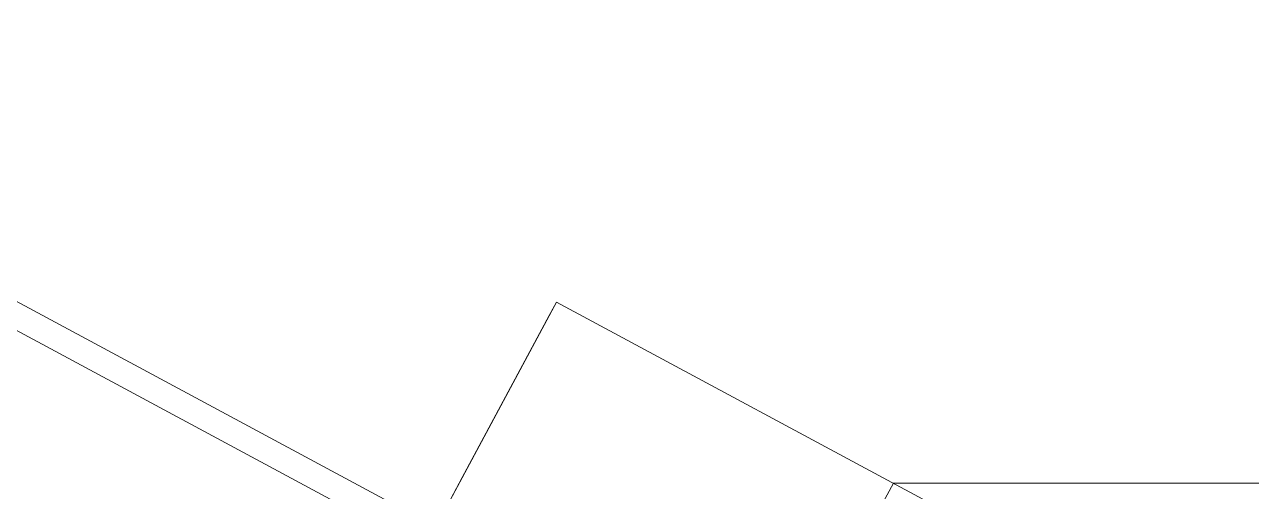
# Model space of a CAD drawing. Header units: millimetres. Extents: x -6949 to 83354, y -55091 to 16861.
# Drawn here: x 21455.8 to 21936.9, y 8421 to 8604 of the extents above; entities that cross this region are included whole.
import ezdxf

# ---------------------------------------------------------------- set-up
doc = ezdxf.new("R2010")
doc.units = ezdxf.units.MM
doc.layers.add('S-BEAM', color=7, linetype='Continuous', lineweight=18)
doc.layers.add('S-FSTN', color=7, linetype='Continuous', lineweight=18)

msp = doc.modelspace()

# ---------------------------------------------------------------- linework, layer by layer
at = {"layer": 'S-BEAM'}
for p, q in [((21731.53, 8345.59), (19173.84, 9719.93)), ((21726.8, 8336.78), (19169.1, 9711.12))]:
    msp.add_line(p, q, dxfattribs=at)
at = {"layer": 'S-FSTN'}
for p, q in [((21617.02, 8407.13), (21664.35, 8495.21)), ((21661.51, 8489.93), (21664.35, 8495.21)), ((21664.35, 8495.21), (21661.51, 8489.93)), ((21928.62, 8353.22), (21664.35, 8495.21)), ((21928.62, 8353.22), (21664.35, 8495.21)), ((21664.35, 8495.21), (21928.62, 8353.22)), ((21627.43, 8426.51), (21661.51, 8489.93)), ((21621.75, 8415.93), (21627.43, 8426.51)), ((21627.43, 8426.51), (21621.75, 8415.93)), ((21796.48, 8424.22), (21653.73, 8158.54)), ((22271.5, 8424.22), (21796.48, 8424.22))]:
    msp.add_line(p, q, dxfattribs=at)

doc.saveas('drawing.dxf')
